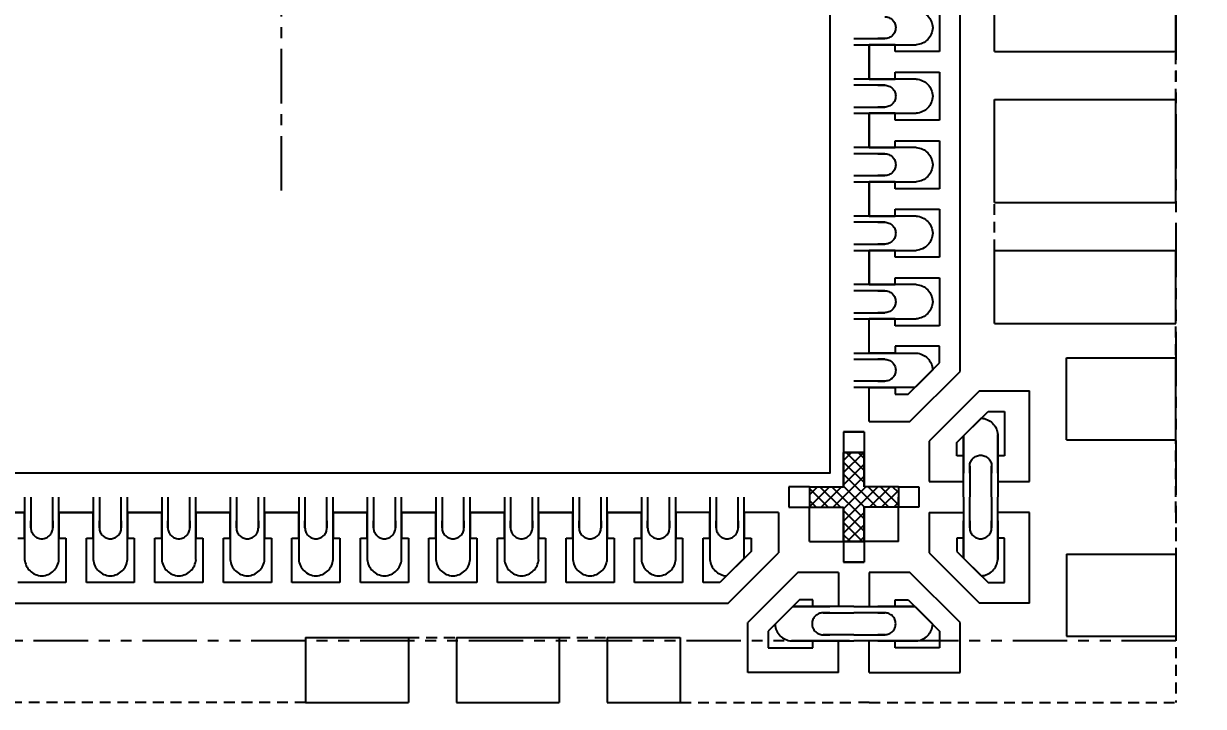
# Model space of a CAD drawing. Extents: x 0 to 864, y 0 to 559.
# Drawn here: x 517.32 to 534.53, y 249.16 to 259.13 of the extents above; entities that cross this region are included whole.
import ezdxf

# ---------------------------------------------------------------- set-up
doc = ezdxf.new("R2010")
doc.units = 0
doc.header["$LTSCALE"] = 12.7
doc.header["$MEASUREMENT"] = 0
doc.header["$PDMODE"] = 2
for name, pattern in [('CENTER', [2, 1.25, -0.25, 0.25, -0.25]), ('HIDDEN', [0.375, 0.25, -0.125]), ('PHANTOM', [2.5, 1.25, -0.25, 0.25, -0.25, 0.25, -0.25])]:
    doc.linetypes.add(name, pattern=pattern)
doc.layers.get('0').update_dxf_attribs({"linetype": 'CONTINUOUS'})
doc.layers.get('DEFPOINTS').update_dxf_attribs({"linetype": 'CONTINUOUS'})
for name, color, linetype in [('SH-01_CENTER', 2, 'CENTER'), ('SH-01_DIM', 4, 'CONTINUOUS'), ('SH-01_HATCH', 10, 'CONTINUOUS'), ('SH-01_HIDDEN', 6, 'HIDDEN'), ('SH-01_MISC', 5, 'CONTINUOUS'), ('SH-01_OBJECT', 7, 'CONTINUOUS'), ('SH-01_PHANTOM', 1, 'PHANTOM')]:
    doc.layers.add(name, color=color, linetype=linetype)
doc.styles.get("Standard").update_dxf_attribs({"font": 'simplex.shx', "width": 0.82})
doc.dimstyles.new('STANDARD$0', dxfattribs={"dimtxt": 0.18, "dimasz": 0.18, "dimexe": 0.18, "dimexo": 0.0625, "dimgap": 0.09, "dimtad": 0, "dimtih": 1, "dimtoh": 1, "dimdec": 4, "dimzin": 0, "dimdsep": 46, "dimtxsty": 'Standard', "dimcen": 0.09, "dimadec": 0, "dimazin": 0, "dimtfac": 1, "dimtdec": 4, "dimtofl": 0, "dimtmove": 0, "dimatfit": 3, "dimfxl": 1, "dimtolj": 1, "dimtzin": 0, "dimarcsym": 0})

# ---------------------------------------------------------------- blocks, each defined once
blk = doc.blocks.new('_Open30')
at = {"color": 0, "lineweight": -2}
for p, q in [((-1, 0.2679), (0, 0)), ((0, 0), (-1, -0.2679)), ((0, 0), (-1, 0))]:
    blk.add_line(p, q, dxfattribs=at)
blk = doc.blocks.new('*D73')
at = {"layer": 'DEFPOINTS', "color": 0, "ltscale": 0.05, "transparency": 16777216}
for p in [(143.581, 254.717), (731.581, 254.717), (731.581, 212.675)]:
    blk.add_point(p, dxfattribs=at)
at = {"layer": 'SH-01_DIM', "ltscale": 0.05, "transparency": 16777216}
for p, q in [((143.581, 252.177), (143.581, 210.135)), ((731.581, 252.177), (731.581, 210.135)), ((146.756, 212.675), (431.027, 212.675)), ((728.406, 212.675), (442.306, 212.675))]:
    blk.add_line(p, q, dxfattribs=at)
at = {"layer": 'SH-01_DIM', "ltscale": 0.05, "transparency": 16777216, "xscale": 3.175000000000011, "yscale": 3.175000000000011, "zscale": 3.175000000000011, "rotation": 180}
blk.add_blockref('_Open30', (143.581, 212.675), dxfattribs=at)
at = {"layer": 'SH-01_DIM', "ltscale": 0.05, "transparency": 16777216, "xscale": 3.175000000000011, "yscale": 3.175000000000011, "zscale": 3.175000000000011}
blk.add_blockref('_Open30', (731.581, 212.675), dxfattribs=at)
at = {"layer": 'SH-01_DIM', "ltscale": 0.05, "transparency": 16777216, "insert": (436.666, 212.675), "char_height": 1.524, "attachment_point": 5}
blk.add_mtext('\\A1;MOLD AREA\\P 294.0000', dxfattribs=at)
blk = doc.blocks.new('*D119')
at = {"layer": 'DEFPOINTS', "color": 0, "ltscale": 0.05, "transparency": 16777216}
for p in [(145.331, 250.117), (729.831, 250.117), (729.831, 224.936)]:
    blk.add_point(p, dxfattribs=at)
at = {"layer": 'SH-01_DIM', "ltscale": 0.05, "transparency": 16777216}
for p, q in [((145.331, 247.577), (145.331, 222.396)), ((729.831, 247.577), (729.831, 222.396)), ((148.506, 224.936), (425.901, 224.936)), ((726.656, 224.936), (449.26, 224.936))]:
    blk.add_line(p, q, dxfattribs=at)
at = {"layer": 'SH-01_DIM', "ltscale": 0.05, "transparency": 16777216, "xscale": 3.175000000000011, "yscale": 3.175000000000011, "zscale": 3.175000000000011, "rotation": 180}
blk.add_blockref('_Open30', (145.331, 224.936), dxfattribs=at)
at = {"layer": 'SH-01_DIM', "ltscale": 0.05, "transparency": 16777216, "xscale": 3.175000000000011, "yscale": 3.175000000000011, "zscale": 3.175000000000011}
blk.add_blockref('_Open30', (729.831, 224.936), dxfattribs=at)
at = {"layer": 'SH-01_DIM', "ltscale": 0.05, "transparency": 16777216, "insert": (437.581, 224.936), "char_height": 1.524, "attachment_point": 5}
blk.add_mtext('\\A1;SAW SINGULATION AREA\\P 292.2500', dxfattribs=at)
blk = doc.blocks.new('*U59')
at = {"layer": 'SH-01_CENTER', "ltscale": 0.05}
blk.add_line((0, -3.875), (0, 3.875), dxfattribs=at)
at = {"layer": 'SH-01_MISC', "ltscale": 0.05}
blk.add_lwpolyline([(-8, 8), (8, 8), (8, -8), (-8, -8)], close=True, dxfattribs=at)
blk = doc.blocks.new('*U60')
at = {"color": 0, "linetype": 'ByBlock', "lineweight": -2, "transparency": 16777216}
blk.add_blockref('*U59', (167, 0), dxfattribs=at)
blk = doc.blocks.new('A$C1BB75304')
at = {"layer": 'SH-01_HIDDEN'}
for p, q in [((11.63, 6.77), (11.73, 6.77)), ((12.08, 6.77), (11.63, 6.77)), ((11.73, 6.68), (11.17, 6.68)), ((12.08, 6.68), (11.17, 6.68)), ((11.17, 6.18), (11.73, 6.18)), ((11.17, 6.18), (12.08, 6.18)), ((11.73, 6.09), (11.63, 6.09)), ((11.63, 6.09), (12.08, 6.09)), ((11.63, 5.77), (11.73, 5.77)), ((12.08, 5.77), (11.63, 5.77)), ((11.73, 5.68), (11.17, 5.68)), ((12.08, 5.68), (11.17, 5.68)), ((11.17, 5.18), (11.73, 5.18)), ((11.17, 5.18), (12.08, 5.18)), ((11.73, 5.09), (11.63, 5.09)), ((11.63, 5.09), (12.08, 5.09)), ((11.73, 4.68), (11.17, 4.68)), ((12.08, 4.68), (11.17, 4.68)), ((11.63, 4.77), (11.73, 4.77)), ((12.08, 4.77), (11.63, 4.77)), ((11.17, 4.18), (11.73, 4.18)), ((11.17, 4.18), (12.08, 4.18)), ((11.73, 4.09), (11.63, 4.09)), ((11.63, 4.09), (12.08, 4.09)), ((11.73, 3.68), (11.17, 3.68)), ((12.08, 3.68), (11.17, 3.68)), ((11.63, 3.77), (11.73, 3.77)), ((12.08, 3.77), (11.63, 3.77)), ((11.17, 3.18), (11.73, 3.18)), ((11.17, 3.18), (12.08, 3.18)), ((11.73, 3.09), (11.63, 3.09)), ((11.63, 3.09), (12.08, 3.09)), ((11.63, 2.77), (11.73, 2.77)), ((12.08, 2.77), (11.63, 2.77)), ((11.73, 2.68), (11.17, 2.68)), ((12.08, 2.68), (11.17, 2.68)), ((11.73, 2.18), (11.17, 2.18)), ((12.08, 2.18), (11.17, 2.18)), ((11.63, 2.09), (11.73, 2.09)), ((12.08, 2.09), (11.63, 2.09)), ((10.93, 1.937), (11.177, 1.69)), ((11.73, 1.77), (11.63, 1.77)), ((11.63, 1.77), (12.08, 1.77)), ((11.187, 1.68), (11.73, 1.68)), ((11.187, 1.68), (12.08, 1.68)), ((10.223, 1.23), (10.47, 0.983)), ((9.98, 0.43), (9.98, 0.99)), ((9.98, 0.99), (9.98, 0.08)), ((10.48, 0.973), (10.48, 0.43)), ((10.48, 0.08), (10.48, 0.973)), ((10.07, 0.53), (10.07, 0.43)), ((10.07, 0.08), (10.07, 0.53)), ((10.39, 0.43), (10.39, 0.53)), ((10.39, 0.53), (10.39, 0.08))]:
    blk.add_line(p, q, dxfattribs=at)
at = {"layer": 'SH-01_HIDDEN', "ltscale": 0.05}
for p, q in [((7.38, 5.88), (7.38, 6.58)), ((10.03, 3.68), (10.03, 4.38)), ((7.38, 0.08), (7.38, 2.613))]:
    blk.add_line(p, q, dxfattribs=at)
at = {"layer": 'SH-01_HIDDEN'}
for centre, radius, start, end in [((11.188, 6.923), 0.258, 93.9895, 178.3485), ((11.63, 6.93), 0.16, 90, 270), ((11.188, 6.937), 0.258, 181.6517, 266.0098), ((11.188, 5.923), 0.258, 93.9895, 178.3485), ((11.63, 5.93), 0.16, 90, 270), ((11.188, 5.937), 0.258, 181.6517, 266.0098), ((11.188, 4.923), 0.258, 93.9895, 178.3485), ((11.63, 4.93), 0.16, 90, 270), ((11.188, 4.937), 0.258, 181.6517, 266.0098), ((11.188, 3.923), 0.258, 93.9895, 178.3485), ((11.63, 3.93), 0.16, 90, 270), ((11.188, 3.937), 0.258, 181.6517, 266.0098), ((11.188, 2.923), 0.258, 93.9895, 178.3485), ((11.188, 2.937), 0.258, 181.6517, 266.0098), ((11.63, 2.93), 0.16, 90, 270), ((11.188, 1.922), 0.259, 94.0841, 176.6512), ((11.63, 1.93), 0.16, 90, 270), ((10.238, 0.972), 0.259, 93.3488, 175.9159), ((10.23, 0.53), 0.16, 0, 180)]:
    blk.add_arc(centre, radius, start, end, dxfattribs=at)
at = {"layer": 'SH-01_OBJECT'}
for p, q in [((10.53, 1.913), (10.53, 14.947)), ((10.83, 7.28), (10.83, 6.58)), ((10.83, 6.58), (11.48, 6.58)), ((11.48, 6.58), (11.48, 6.68)), ((11.48, 6.68), (11.855, 6.68)), ((11.48, 6.28), (10.83, 6.28)), ((10.83, 6.28), (10.83, 5.58)), ((11.48, 6.18), (11.48, 6.28)), ((11.855, 6.18), (11.48, 6.18)), ((10.83, 5.58), (11.48, 5.58)), ((11.48, 5.58), (11.48, 5.68)), ((11.48, 5.68), (11.855, 5.68)), ((11.48, 5.28), (10.83, 5.28)), ((10.83, 5.28), (10.83, 4.58)), ((11.48, 5.18), (11.48, 5.28)), ((11.855, 5.18), (11.48, 5.18)), ((11.48, 4.58), (11.48, 4.68)), ((11.48, 4.68), (11.855, 4.68)), ((10.83, 4.58), (11.48, 4.58)), ((11.48, 4.28), (10.83, 4.28)), ((10.83, 4.28), (10.83, 3.58)), ((11.48, 4.18), (11.48, 4.28)), ((11.855, 4.18), (11.48, 4.18)), ((11.48, 3.58), (11.48, 3.68)), ((11.48, 3.68), (11.855, 3.68)), ((10.83, 3.58), (11.48, 3.58)), ((11.48, 3.28), (10.83, 3.28)), ((10.83, 3.28), (10.83, 2.58)), ((11.48, 3.18), (11.48, 3.28)), ((11.855, 3.18), (11.48, 3.18)), ((11.48, 2.58), (11.48, 2.68)), ((11.48, 2.68), (11.855, 2.68)), ((10.83, 2.58), (11.48, 2.58)), ((10.83, 2.037), (10.83, 2.28)), ((10.83, 2.28), (11.48, 2.28)), ((11.48, 2.28), (11.48, 2.18)), ((11.48, 2.18), (11.855, 2.18)), ((11.263, 1.18), (10.53, 1.913)), ((11.287, 1.58), (10.83, 2.037)), ((10.247, 1.63), (10.98, 0.897)), ((11.48, 1.58), (11.287, 1.58)), ((11.855, 1.68), (11.48, 1.68)), ((11.48, 1.68), (11.48, 1.58)), ((10.123, 1.33), (9.88, 1.33)), ((9.88, 1.33), (9.88, 0.68)), ((10.58, 0.873), (10.123, 1.33)), ((11.855, 1.18), (11.263, 1.18)), ((10.58, 0.68), (10.58, 0.873)), ((10.98, 0.897), (10.98, 0.305)), ((9.88, 0.68), (9.98, 0.68)), ((9.98, 0.68), (9.98, 0.305)), ((10.48, 0.305), (10.48, 0.68)), ((10.48, 0.68), (10.58, 0.68))]:
    blk.add_line(p, q, dxfattribs=at)
at = {"layer": 'SH-01_OBJECT', "ltscale": 0.05}
for p, q in [((7.38, 6.58), (7.38, 8.08)), ((10.03, 6.58), (7.38, 6.58)), ((11.855, 6.18), (11.855, 6.68)), ((11.855, 6.68), (11.855, 6.18)), ((7.38, 4.38), (7.38, 5.88)), ((10.03, 5.88), (7.38, 5.88)), ((11.855, 5.18), (11.855, 5.68)), ((11.855, 5.68), (11.855, 5.18)), ((11.855, 4.18), (11.855, 4.68)), ((11.855, 4.68), (11.855, 4.18)), ((10.03, 4.38), (7.38, 4.38)), ((7.38, 2.613), (7.38, 3.68)), ((10.03, 3.68), (7.38, 3.68)), ((11.855, 3.18), (11.855, 3.68)), ((11.855, 3.68), (11.855, 3.18)), ((10.03, 2.613), (7.38, 2.613)), ((11.855, 2.18), (11.855, 2.68)), ((11.855, 2.18), (11.855, 2.68)), ((8.98, 2.113), (7.38, 2.113)), ((9.52, 0.305), (9.52, 1.63)), ((10.247, 1.63), (9.52, 1.63)), ((11.855, 1.18), (11.855, 1.68)), ((8.98, 0.913), (7.38, 0.913)), ((9.98, 0.305), (9.52, 0.305)), ((10.98, 0.305), (10.48, 0.305))]:
    blk.add_line(p, q, dxfattribs=at)
at = {"layer": 'SH-01_OBJECT', "linetype": 'Continuous'}
for p, q in [((10.03, 6.58), (10.03, 8.08)), ((10.03, 4.38), (10.03, 5.88)), ((10.03, 2.613), (10.03, 3.68)), ((7.38, 0.913), (7.38, 2.113)), ((8.98, 0.913), (8.98, 2.113))]:
    blk.add_line(p, q, dxfattribs=at)
blk = doc.blocks.new('A$C1BE279AF')
at = {"layer": 'SH-01_HATCH', "ltscale": 0.05}
h = blk.add_hatch(dxfattribs=at)
h.set_pattern_fill('ANSI31', color=10)
h.set_pattern_definition([(45, (2.30032, -1.11), (-0.0883883, 0.0883883), [])])
h.paths.add_polyline_path([(1.69, 1.19), (1.19, 1.19), (1.19, 1.69), (0.89, 1.69), (0.89, 1.19), (0.39, 1.19), (0.39, 0.89), (0.89, 0.89), (0.89, 0.39), (1.19, 0.39), (1.19, 0.89), (1.69, 0.89)])
at = {"layer": 'SH-01_HIDDEN'}
for p, q in [((0.89, 1.99), (1.19, 1.99)), ((0.89, 1.99), (0.89, 1.69)), ((1.19, 1.99), (1.19, 1.69)), ((0.09, 1.19), (0.09, 0.89)), ((0.39, 1.19), (0.09, 1.19)), ((1.69, 1.19), (1.99, 1.19)), ((1.99, 1.19), (1.99, 0.89)), ((0.09, 0.89), (0.39, 0.89)), ((1.99, 0.89), (1.69, 0.89)), ((0.89, 0.39), (0.89, 0.09)), ((1.19, 0.39), (1.19, 0.09)), ((0.89, 0.09), (1.19, 0.09))]:
    blk.add_line(p, q, dxfattribs=at)
at = {"layer": 'SH-01_OBJECT'}
for p, q in [((0.89, 1.69), (1.19, 1.69)), ((0.89, 1.69), (0.89, 1.19)), ((1.19, 1.19), (1.19, 1.69)), ((0.39, 1.19), (0.39, 0.89)), ((0.39, 1.19), (0.89, 1.19)), ((1.69, 1.19), (1.19, 1.19)), ((1.69, 1.19), (1.69, 0.89)), ((0.39, 0.89), (0.89, 0.89)), ((0.89, 0.39), (0.89, 0.89)), ((0.89, 0.89), (0.89, 0.89)), ((1.69, 0.89), (1.19, 0.89)), ((1.19, 0.89), (1.19, 0.89)), ((1.19, 0.89), (1.19, 0.39)), ((0.89, 0.39), (1.19, 0.39))]:
    blk.add_line(p, q, dxfattribs=at)
blk = doc.blocks.new('A$C5C007AA3')
at = {"layer": 'SH-01_HIDDEN'}
for p, q in [((1.68, 3), (1.68, 2.107)), ((1.77, 2.55), (1.77, 3)), ((2.09, 3), (2.09, 2.55)), ((2.18, 2.09), (2.18, 3)), ((9.98, 2.09), (9.98, 3)), ((10.07, 3), (10.07, 2.55)), ((10.39, 2.55), (10.39, 3)), ((10.48, 3), (10.48, 2.107)), ((1.68, 2.107), (1.68, 2.65)), ((1.77, 2.65), (1.77, 2.55)), ((2.09, 2.55), (2.09, 2.65)), ((2.18, 2.65), (2.18, 2.09)), ((9.98, 2.65), (9.98, 2.09)), ((10.07, 2.55), (10.07, 2.65)), ((10.39, 2.65), (10.39, 2.55)), ((10.48, 2.107), (10.48, 2.65)), ((1.937, 1.85), (1.69, 2.097)), ((10.223, 1.85), (10.47, 2.097)), ((0.08, 1.4), (0.973, 1.4)), ((0.973, 1.4), (0.43, 1.4)), ((1.23, 1.143), (0.983, 1.39)), ((10.93, 1.143), (11.177, 1.39)), ((11.187, 1.4), (11.73, 1.4)), ((12.08, 1.4), (11.187, 1.4)), ((0.53, 1.31), (0.08, 1.31)), ((0.43, 1.31), (0.53, 1.31)), ((11.73, 1.31), (11.63, 1.31)), ((11.63, 1.31), (12.08, 1.31)), ((0.08, 0.99), (0.53, 0.99)), ((0.99, 0.9), (0.08, 0.9)), ((0.53, 0.99), (0.43, 0.99)), ((0.43, 0.9), (0.99, 0.9)), ((11.73, 0.9), (11.17, 0.9)), ((11.17, 0.9), (12.08, 0.9)), ((11.63, 0.99), (11.73, 0.99)), ((12.08, 0.99), (11.63, 0.99))]:
    blk.add_line(p, q, dxfattribs=at)
at = {"layer": 'SH-01_HIDDEN', "ltscale": 0.05}
for p, q in [((4.78, 2.775), (4.78, 3)), ((7.38, 2.775), (7.38, 3)), ((4.78, 2.775), (4.78, 1.067)), ((7.38, 2.775), (7.38, 1.067)), ((4.78, 1.067), (4.78, 0)), ((7.38, 1.067), (7.38, 0)), ((0.305, 0), (0.08, 0)), ((0.305, 0), (2.013, 0)), ((2.013, 0), (4.78, 0)), ((10.147, 0), (7.38, 0)), ((11.855, 0), (10.147, 0)), ((11.855, 0), (12.08, 0))]:
    blk.add_line(p, q, dxfattribs=at)
at = {"layer": 'SH-01_HIDDEN'}
for centre, radius, start, end in [((1.93, 2.55), 0.16, 180, 0), ((10.23, 2.55), 0.16, 180, 0), ((1.922, 2.108), 0.259, 273.3488, 355.9159), ((10.238, 2.108), 0.259, 184.0841, 266.6512), ((0.53, 1.15), 0.16, 270, 90), ((11.63, 1.15), 0.16, 90, 270), ((0.972, 1.158), 0.259, 274.0841, 356.6512), ((11.188, 1.158), 0.259, 183.3488, 265.9159)]:
    blk.add_arc(centre, radius, start, end, dxfattribs=at)
at = {"layer": 'SH-01_OBJECT', "linetype": 'Continuous'}
for p, q in [((0.73, 2.35), (0.73, 3)), ((0.73, 2.35), (0.73, 3)), ((11.43, 2.35), (11.43, 3)), ((0.73, 2.35), (0.08, 2.35)), ((0.73, 2.35), (0.08, 2.35)), ((11.43, 2.35), (12.08, 2.35)), ((3.18, 2.167), (3.18, 0.967)), ((4.78, 2.167), (4.78, 0.967)), ((7.38, 2.167), (7.38, 0.967)), ((8.98, 2.167), (8.98, 0.967))]:
    blk.add_line(p, q, dxfattribs=at)
at = {"layer": 'SH-01_OBJECT'}
for p, q in [((1.18, 2.775), (1.18, 2.183)), ((1.68, 2.775), (1.68, 2.4)), ((2.18, 2.4), (2.18, 2.775)), ((9.98, 2.4), (9.98, 2.775)), ((10.48, 2.775), (10.48, 2.4)), ((10.98, 2.775), (10.98, 2.183)), ((1.68, 2.4), (1.58, 2.4)), ((1.58, 2.4), (1.58, 2.207)), ((2.28, 2.4), (2.18, 2.4)), ((2.28, 1.75), (2.28, 2.4)), ((9.88, 1.75), (9.88, 2.4)), ((9.88, 2.4), (9.98, 2.4)), ((10.48, 2.4), (10.58, 2.4)), ((10.58, 2.4), (10.58, 2.207)), ((1.18, 2.183), (1.913, 1.45)), ((1.58, 2.207), (2.037, 1.75)), ((10.58, 2.207), (10.123, 1.75)), ((10.98, 2.183), (10.247, 1.45)), ((0.897, 1.9), (0.305, 1.9)), ((1.63, 1.167), (0.897, 1.9)), ((10.53, 1.167), (11.263, 1.9)), ((11.263, 1.9), (11.855, 1.9)), ((2.037, 1.75), (2.28, 1.75)), ((10.123, 1.75), (9.88, 1.75)), ((0.305, 1.4), (0.68, 1.4)), ((0.68, 1.4), (0.68, 1.5)), ((0.68, 1.5), (0.873, 1.5)), ((0.873, 1.5), (1.33, 1.043)), ((2.64, 1.45), (1.913, 1.45)), ((9.52, 1.45), (10.247, 1.45)), ((11.287, 1.5), (10.83, 1.043)), ((11.48, 1.5), (11.287, 1.5)), ((11.48, 1.4), (11.48, 1.5)), ((11.855, 1.4), (11.48, 1.4)), ((1.33, 1.043), (1.33, 0.8)), ((1.63, 0.44), (1.63, 1.167)), ((10.53, 0.44), (10.53, 1.167)), ((10.83, 1.043), (10.83, 0.8)), ((0.68, 0.9), (0.305, 0.9)), ((0.68, 0.8), (0.68, 0.9)), ((11.48, 0.8), (11.48, 0.9)), ((11.48, 0.9), (11.855, 0.9)), ((1.33, 0.8), (0.68, 0.8)), ((10.83, 0.8), (11.48, 0.8))]:
    blk.add_line(p, q, dxfattribs=at)
at = {"layer": 'SH-01_OBJECT', "ltscale": 0.05}
for p, q in [((1.18, 2.775), (1.68, 2.775)), ((2.64, 2.775), (2.18, 2.775)), ((2.64, 1.45), (2.64, 2.775)), ((9.52, 1.45), (9.52, 2.775)), ((9.52, 2.775), (9.98, 2.775)), ((10.98, 2.775), (10.48, 2.775)), ((3.18, 2.167), (4.78, 2.167)), ((8.98, 2.167), (7.38, 2.167)), ((0.305, 1.9), (0.305, 1.4)), ((11.855, 1.9), (11.855, 1.4)), ((0.305, 0.44), (0.305, 0.9)), ((3.18, 0.967), (4.78, 0.967)), ((8.98, 0.967), (7.38, 0.967)), ((11.855, 0.44), (11.855, 0.9)), ((0.305, 0.44), (1.63, 0.44)), ((11.855, 0.44), (10.53, 0.44))]:
    blk.add_line(p, q, dxfattribs=at)
blk = doc.blocks.new('A$C6EB0439C')
at = {"layer": 'SH-01_HIDDEN'}
for p, q in [((21.15, 3), (21.15, 2.09)), ((21.24, 3), (21.24, 2.55)), ((21.56, 2.55), (21.56, 3)), ((21.65, 2.09), (21.65, 3)), ((22.15, 3), (22.15, 2.09)), ((22.24, 3), (22.24, 2.55)), ((22.56, 2.55), (22.56, 3)), ((22.65, 2.09), (22.65, 3)), ((23.15, 3), (23.15, 2.09)), ((23.24, 3), (23.24, 2.55)), ((23.56, 2.55), (23.56, 3)), ((23.65, 2.09), (23.65, 3)), ((24.15, 3), (24.15, 2.09)), ((24.24, 3), (24.24, 2.55)), ((24.56, 2.55), (24.56, 3)), ((24.65, 2.09), (24.65, 3)), ((25.15, 3), (25.15, 2.09)), ((25.24, 3), (25.24, 2.55)), ((25.56, 2.55), (25.56, 3)), ((25.65, 2.09), (25.65, 3)), ((26.15, 3), (26.15, 2.09)), ((26.24, 3), (26.24, 2.55)), ((26.56, 2.55), (26.56, 3)), ((26.65, 2.09), (26.65, 3)), ((27.15, 3), (27.15, 2.09)), ((27.24, 3), (27.24, 2.55)), ((27.56, 2.55), (27.56, 3)), ((27.65, 2.09), (27.65, 3)), ((28.15, 3), (28.15, 2.09)), ((28.24, 3), (28.24, 2.55)), ((28.56, 2.55), (28.56, 3)), ((28.65, 2.09), (28.65, 3)), ((29.15, 3), (29.15, 2.09)), ((29.24, 3), (29.24, 2.55)), ((29.56, 2.55), (29.56, 3)), ((29.65, 2.09), (29.65, 3)), ((30.15, 3), (30.15, 2.09)), ((30.24, 3), (30.24, 2.55)), ((30.56, 2.55), (30.56, 3)), ((30.65, 2.09), (30.65, 3)), ((31.15, 3), (31.15, 2.09)), ((31.24, 3), (31.24, 2.55)), ((31.56, 2.55), (31.56, 3)), ((31.65, 2.107), (31.65, 3)), ((21.15, 2.65), (21.15, 2.09)), ((21.24, 2.55), (21.24, 2.65)), ((21.56, 2.65), (21.56, 2.55)), ((21.65, 2.09), (21.65, 2.65)), ((22.15, 2.65), (22.15, 2.09)), ((22.24, 2.55), (22.24, 2.65)), ((22.56, 2.65), (22.56, 2.55)), ((22.65, 2.09), (22.65, 2.65)), ((23.15, 2.65), (23.15, 2.09)), ((23.24, 2.55), (23.24, 2.65)), ((23.56, 2.65), (23.56, 2.55)), ((23.65, 2.09), (23.65, 2.65)), ((24.15, 2.65), (24.15, 2.09)), ((24.24, 2.55), (24.24, 2.65)), ((24.56, 2.65), (24.56, 2.55)), ((24.65, 2.09), (24.65, 2.65)), ((25.15, 2.65), (25.15, 2.09)), ((25.24, 2.55), (25.24, 2.65)), ((25.56, 2.65), (25.56, 2.55)), ((25.65, 2.09), (25.65, 2.65)), ((26.15, 2.65), (26.15, 2.09)), ((26.24, 2.55), (26.24, 2.65)), ((26.56, 2.65), (26.56, 2.55)), ((26.65, 2.09), (26.65, 2.65)), ((27.15, 2.65), (27.15, 2.09)), ((27.24, 2.55), (27.24, 2.65)), ((27.56, 2.65), (27.56, 2.55)), ((27.65, 2.09), (27.65, 2.65)), ((28.15, 2.65), (28.15, 2.09)), ((28.24, 2.55), (28.24, 2.65)), ((28.56, 2.65), (28.56, 2.55)), ((28.65, 2.09), (28.65, 2.65)), ((29.15, 2.65), (29.15, 2.09)), ((29.24, 2.55), (29.24, 2.65)), ((29.56, 2.65), (29.56, 2.55)), ((29.65, 2.09), (29.65, 2.65)), ((30.15, 2.65), (30.15, 2.09)), ((30.24, 2.55), (30.24, 2.65)), ((30.56, 2.65), (30.56, 2.55)), ((30.65, 2.09), (30.65, 2.65)), ((31.15, 2.65), (31.15, 2.09)), ((31.24, 2.55), (31.24, 2.65)), ((31.56, 2.65), (31.56, 2.55)), ((31.65, 2.107), (31.65, 2.65)), ((31.393, 1.85), (31.64, 2.097)), ((32.1, 1.143), (32.347, 1.39)), ((32.357, 1.4), (32.9, 1.4)), ((33.25, 1.4), (32.357, 1.4)), ((32.9, 1.31), (32.8, 1.31)), ((32.8, 1.31), (33.25, 1.31)), ((32.9, 0.9), (32.34, 0.9)), ((32.34, 0.9), (33.25, 0.9)), ((32.8, 0.99), (32.9, 0.99)), ((33.25, 0.99), (32.8, 0.99))]:
    blk.add_line(p, q, dxfattribs=at)
at = {"layer": 'SH-01_HIDDEN', "ltscale": 0.05}
for p, q in [((26.75, 0.95), (27.45, 0.95)), ((28.95, 0.95), (29.65, 0.95)), ((25.25, 0), (16.55, 0)), ((30.717, 0), (33.25, 0))]:
    blk.add_line(p, q, dxfattribs=at)
at = {"layer": 'SH-01_HIDDEN'}
for centre, radius, start, end in [((21.4, 2.55), 0.16, 180, 0), ((22.4, 2.55), 0.16, 180, 0), ((23.4, 2.55), 0.16, 180, 0), ((24.4, 2.55), 0.16, 180, 0), ((25.4, 2.55), 0.16, 180, 0), ((26.4, 2.55), 0.16, 180, 0), ((27.4, 2.55), 0.16, 180, 0), ((28.4, 2.55), 0.16, 180, 0), ((29.4, 2.55), 0.16, 180, 0), ((30.4, 2.55), 0.16, 180, 0), ((31.4, 2.55), 0.16, 180, 0), ((21.407, 2.108), 0.258, 183.9902, 268.3483), ((21.393, 2.108), 0.258, 271.6515, 356.0105), ((22.407, 2.108), 0.258, 183.9902, 268.3483), ((22.393, 2.108), 0.258, 271.6515, 356.0105), ((23.407, 2.108), 0.258, 183.9902, 268.3483), ((23.393, 2.108), 0.258, 271.6515, 356.0105), ((24.407, 2.108), 0.258, 183.9902, 268.3483), ((24.393, 2.108), 0.258, 271.6515, 356.0105), ((25.407, 2.108), 0.258, 183.9902, 268.3483), ((25.393, 2.108), 0.258, 271.6515, 356.0105), ((26.407, 2.108), 0.258, 183.9902, 268.3483), ((26.393, 2.108), 0.258, 271.6515, 356.0105), ((27.407, 2.108), 0.258, 183.9902, 268.3483), ((27.393, 2.108), 0.258, 271.6515, 356.0105), ((28.407, 2.108), 0.258, 183.9902, 268.3483), ((28.393, 2.108), 0.258, 271.6515, 356.0105), ((29.407, 2.108), 0.258, 183.9902, 268.3483), ((29.393, 2.108), 0.258, 271.6515, 356.0105), ((30.407, 2.108), 0.258, 183.9902, 268.3483), ((30.393, 2.108), 0.258, 271.6515, 356.0105), ((31.408, 2.108), 0.259, 184.0841, 266.6512), ((32.8, 1.15), 0.16, 90, 270), ((32.358, 1.158), 0.259, 183.3488, 265.9159)]:
    blk.add_arc(centre, radius, start, end, dxfattribs=at)
at = {"layer": 'SH-01_OBJECT', "ltscale": 0.05}
for p, q in [((20.65, 2.775), (21.15, 2.775)), ((21.15, 2.775), (20.65, 2.775)), ((21.65, 2.775), (22.15, 2.775)), ((22.15, 2.775), (21.65, 2.775)), ((22.65, 2.775), (23.15, 2.775)), ((23.15, 2.775), (22.65, 2.775)), ((23.65, 2.775), (24.15, 2.775)), ((24.15, 2.775), (23.65, 2.775)), ((24.65, 2.775), (25.15, 2.775)), ((25.15, 2.775), (24.65, 2.775)), ((25.65, 2.775), (26.15, 2.775)), ((26.15, 2.775), (25.65, 2.775)), ((26.65, 2.775), (27.15, 2.775)), ((27.15, 2.775), (26.65, 2.775)), ((27.65, 2.775), (28.15, 2.775)), ((28.15, 2.775), (27.65, 2.775)), ((28.65, 2.775), (29.15, 2.775)), ((29.15, 2.775), (28.65, 2.775)), ((29.65, 2.775), (30.15, 2.775)), ((30.15, 2.775), (29.65, 2.775)), ((31.15, 2.775), (30.65, 2.775)), ((32.15, 2.775), (31.65, 2.775)), ((32.15, 2.775), (32.15, 2.183)), ((32.6, 2.85), (33.1, 2.85)), ((33.1, 2.85), (33.1, 2.35)), ((33.025, 1.9), (33.025, 1.4)), ((25.25, 0.95), (25.25, 0)), ((26.75, 0.95), (26.75, 0)), ((27.45, 0.95), (27.45, 0)), ((28.95, 0.95), (28.95, 0)), ((29.65, 0.95), (29.65, 0)), ((30.717, 0.95), (30.717, 0)), ((33.025, 0.44), (33.025, 0.9)), ((33.025, 0.44), (31.7, 0.44)), ((25.25, 0), (26.75, 0)), ((27.45, 0), (28.95, 0)), ((29.65, 0), (30.717, 0))]:
    blk.add_line(p, q, dxfattribs=at)
at = {"layer": 'SH-01_OBJECT'}
for p, q in [((21.15, 2.4), (21.15, 2.775)), ((21.65, 2.775), (21.65, 2.4)), ((22.15, 2.4), (22.15, 2.775)), ((22.65, 2.775), (22.65, 2.4)), ((23.15, 2.4), (23.15, 2.775)), ((23.65, 2.775), (23.65, 2.4)), ((24.15, 2.4), (24.15, 2.775)), ((24.65, 2.775), (24.65, 2.4)), ((25.15, 2.4), (25.15, 2.775)), ((25.65, 2.775), (25.65, 2.4)), ((26.15, 2.4), (26.15, 2.775)), ((26.65, 2.775), (26.65, 2.4)), ((27.15, 2.4), (27.15, 2.775)), ((27.65, 2.775), (27.65, 2.4)), ((28.15, 2.4), (28.15, 2.775)), ((28.65, 2.775), (28.65, 2.4)), ((29.15, 2.4), (29.15, 2.775)), ((29.65, 2.775), (29.65, 2.4)), ((30.15, 2.4), (30.15, 2.775)), ((30.65, 2.775), (30.65, 2.4)), ((31.15, 2.4), (31.15, 2.775)), ((31.65, 2.775), (31.65, 2.4)), ((21.05, 2.4), (21.15, 2.4)), ((21.65, 2.4), (21.75, 2.4)), ((21.75, 2.4), (21.75, 1.75)), ((22.05, 2.4), (22.15, 2.4)), ((22.05, 1.75), (22.05, 2.4)), ((22.65, 2.4), (22.75, 2.4)), ((22.75, 2.4), (22.75, 1.75)), ((23.05, 2.4), (23.15, 2.4)), ((23.05, 1.75), (23.05, 2.4)), ((23.65, 2.4), (23.75, 2.4)), ((23.75, 2.4), (23.75, 1.75)), ((24.05, 2.4), (24.15, 2.4)), ((24.05, 1.75), (24.05, 2.4)), ((24.65, 2.4), (24.75, 2.4)), ((24.75, 2.4), (24.75, 1.75)), ((25.05, 2.4), (25.15, 2.4)), ((25.05, 1.75), (25.05, 2.4)), ((25.65, 2.4), (25.75, 2.4)), ((25.75, 2.4), (25.75, 1.75)), ((26.05, 2.4), (26.15, 2.4)), ((26.05, 1.75), (26.05, 2.4)), ((26.65, 2.4), (26.75, 2.4)), ((26.75, 2.4), (26.75, 1.75)), ((27.05, 2.4), (27.15, 2.4)), ((27.05, 1.75), (27.05, 2.4)), ((27.65, 2.4), (27.75, 2.4)), ((27.75, 2.4), (27.75, 1.75)), ((28.05, 2.4), (28.15, 2.4)), ((28.05, 1.75), (28.05, 2.4)), ((28.65, 2.4), (28.75, 2.4)), ((28.75, 2.4), (28.75, 1.75)), ((29.05, 2.4), (29.15, 2.4)), ((29.05, 1.75), (29.05, 2.4)), ((29.65, 2.4), (29.75, 2.4)), ((29.75, 2.4), (29.75, 1.75)), ((30.05, 2.4), (30.15, 2.4)), ((30.05, 1.75), (30.05, 2.4)), ((30.65, 2.4), (30.75, 2.4)), ((30.75, 2.4), (30.75, 1.75)), ((31.05, 2.4), (31.15, 2.4)), ((31.05, 1.75), (31.05, 2.4)), ((31.65, 2.4), (31.75, 2.4)), ((31.75, 2.4), (31.75, 2.207)), ((31.75, 2.207), (31.293, 1.75)), ((31.417, 1.45), (32.15, 2.183)), ((32.433, 1.9), (31.7, 1.167)), ((33.025, 1.9), (32.433, 1.9)), ((21.75, 1.75), (21.05, 1.75)), ((22.75, 1.75), (22.05, 1.75)), ((23.75, 1.75), (23.05, 1.75)), ((24.75, 1.75), (24.05, 1.75)), ((25.75, 1.75), (25.05, 1.75)), ((26.75, 1.75), (26.05, 1.75)), ((27.75, 1.75), (27.05, 1.75)), ((28.75, 1.75), (28.05, 1.75)), ((29.75, 1.75), (29.05, 1.75)), ((30.75, 1.75), (30.05, 1.75)), ((31.293, 1.75), (31.05, 1.75)), ((18.383, 1.45), (31.417, 1.45)), ((32.457, 1.5), (32, 1.043)), ((32.65, 1.5), (32.457, 1.5)), ((32.65, 1.4), (32.65, 1.5)), ((33.025, 1.4), (32.65, 1.4)), ((31.7, 0.44), (31.7, 1.167)), ((32, 1.043), (32, 0.8)), ((32.65, 0.8), (32.65, 0.9)), ((32.65, 0.9), (33.025, 0.9)), ((32, 0.8), (32.65, 0.8))]:
    blk.add_line(p, q, dxfattribs=at)
at = {"layer": 'SH-01_OBJECT', "linetype": 'Continuous'}
for p, q in [((32.6, 2.35), (32.6, 2.85)), ((32.6, 2.35), (33.1, 2.35)), ((25.25, 0.95), (26.75, 0.95)), ((27.45, 0.95), (28.95, 0.95)), ((29.65, 0.95), (30.717, 0.95))]:
    blk.add_line(p, q, dxfattribs=at)

msp = doc.modelspace()

# ---------------------------------------------------------------- linework, layer by layer
at = {"layer": 'SH-01_PHANTOM', "ltscale": 0.05}
msp.add_lwpolyline([(341.03073, 421.31745), (534.13073, 421.31745), (534.13073, 250.11745), (341.03073, 250.11745)], close=True, dxfattribs=at)

# ---------------------------------------------------------------- block references
at = {"ltscale": 0.05, "xscale": -1, "row_count": 10, "column_count": 1, "row_spacing": 16.7, "column_spacing": 0}
msp.add_blockref('A$C1BB75304', (541.51073, 252.13754), dxfattribs=at)
msp.add_blockref('*U60', (354.08073, 260.56745))
at = {"ltscale": 0.05}
for name, p in [('A$C6EB0439C', (496.18073, 249.21735)), ('A$C5C007AA3', (529.35073, 249.21745))]:
    msp.add_blockref(name, p, dxfattribs=at)
at = {"layer": 'SH-01_OBJECT', "ltscale": 0.05, "xscale": -1, "row_count": 10, "column_count": 1, "row_spacing": 16.7, "column_spacing": 0}
msp.add_blockref('A$C1BE279AF', (530.47073, 251.17754), dxfattribs=at)
at = {"layer": 'SH-01_OBJECT', "ltscale": 0.05, "row_count": 1, "column_count": 12, "row_spacing": 0, "column_spacing": 16.7}
msp.add_blockref('A$C1BE279AF', (344.69073, 251.17735), dxfattribs=at)

# ---------------------------------------------------------------- dimensions: what is measured, and where the dimension line sits
at = {"layer": 'SH-01_DIM', "ltscale": 0.05}
dim = msp.add_linear_dim(base=(731.58073, 212.67526), p1=(143.58073, 254.71745), p2=(731.58073, 254.71745), text='MOLD AREA\\P<>', dimstyle='STANDARD$0', override={"dimscale": 25.4, "dimtxt": 0.06, "dimasz": 0.125, "dimexe": 0.1, "dimexo": 0.1, "dimgap": 0.01, "dimtih": 0, "dimtoh": 0, "dimlfac": 0.5, "dimzin": 1, "dimpost": ' <>\\X', "dimblk": 'Open30', "dimcen": -0.09, "dimclrd": 256, "dimclre": 256, "dimclrt": 256, "dimazin": 1, "dimtp": 0.03, "dimtm": 0.03, "dimtofl": 1, "dimldrblk": 'Open30', "dimlwd": 65535, "dimlwe": 65535}, dxfattribs=at)
dim.commit()
dim.dimension.update_dxf_attribs({"geometry": '*D73', "text_midpoint": (436.66625, 212.67526), "dimtype": 160})
dim = msp.add_linear_dim(base=(729.83073, 224.93642), p1=(145.33073, 250.11745), p2=(729.83073, 250.11745), text='SAW SINGULATION AREA\\P<>', dimstyle='STANDARD$0', override={"dimscale": 25.4, "dimtxt": 0.06, "dimasz": 0.125, "dimexe": 0.1, "dimexo": 0.1, "dimgap": 0.01, "dimtih": 0, "dimtoh": 0, "dimlfac": 0.5, "dimzin": 1, "dimpost": ' <>\\X', "dimblk": 'Open30', "dimcen": -0.09, "dimclrd": 256, "dimclre": 256, "dimclrt": 256, "dimazin": 1, "dimtp": 0.03, "dimtm": 0.03, "dimtofl": 1, "dimldrblk": 'Open30', "dimlwd": 65535, "dimlwe": 65535}, dxfattribs=at)
dim.commit()
dim.dimension.update_dxf_attribs({"geometry": '*D119', "text_midpoint": (437.58073, 224.93642)})

doc.saveas('drawing.dxf')
